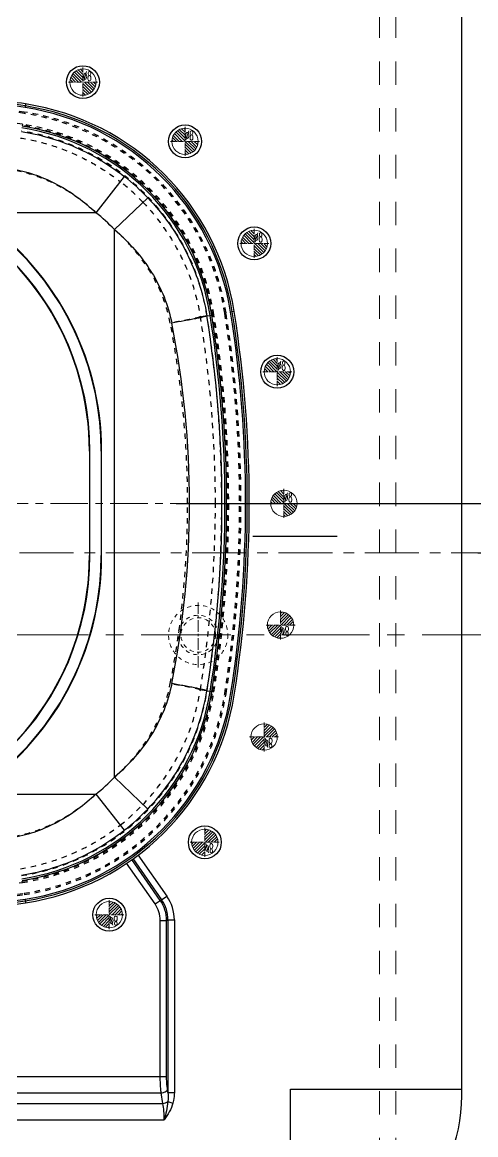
# Model space of a CAD drawing. Header units: millimetres. Extents: x -569 to 1807, y -7664 to 1724.
# Drawn here: x 374.8 to 512.5, y -1119.1 to -781 of the extents above; entities that cross this region are included whole.
import ezdxf
from ezdxf.enums import TextEntityAlignment as Align

# ---------------------------------------------------------------- set-up
doc = ezdxf.new("R2010")
doc.units = ezdxf.units.MM
doc.header["$LTSCALE"] = 16.335
doc.header["$PDMODE"] = 3
doc.header["$PDSIZE"] = 0.3125
doc.linetypes.add('CENTER', pattern=[0.6, 0.375, -0.075, 0.075, -0.075])
doc.linetypes.add('HIDDEN', pattern=[0.2, 0.1, -0.1])
doc.layers.get('0').update_dxf_attribs({"linetype": 'CONTINUOUS'})
doc.layers.get('Defpoints').update_dxf_attribs({"linetype": 'CONTINUOUS'})
for name, color, linetype, lineweight in [('center', 1, 'CENTER', 9), ('epin', 13, 'CONTINUOUS', 9), ('moldbase', 7, 'CONTINUOUS', 20)]:
    doc.layers.add(name, color=color, linetype=linetype, lineweight=lineweight)
doc.layers.add('DEFAULT_2', color=8, linetype='HIDDEN')
doc.styles.get("Standard").update_dxf_attribs({"font": 'txt', "width": 0.8})
doc.styles.add('TXT05', font='txt.shx', dxfattribs={"width": 0.5, "bigfont": 'gbcbig.shx'})
doc.dimstyles.new('副本 ISO-25-1', dxfattribs={"dimtxt": 10, "dimasz": 10, "dimexe": 0, "dimexo": 0, "dimgap": 0, "dimtad": 1, "dimtxsty": 'Standard', "dimcen": 0, "dimclrd": 6, "dimclre": 6, "dimclrt": 4, "dimazin": 0, "dimtfac": 1, "dimtofl": 0, "dimtmove": 0, "dimatfit": 3, "dimfxl": 0, "dimarcsym": 0})

# ---------------------------------------------------------------- blocks, each defined once
blk = doc.blocks.new('2')
at = {"layer": 'moldbase', "color": 1, "linetype": 'CENTER', "ltscale": 0.55978}
for p, q in [((2428.27, -977.11), (2428.27, -957.31)), ((2428.27, -977.11), (2428.27, -957.31)), ((2428.27, -957.31), (2428.27, -977.11)), ((2438.17, -967.21), (2418.37, -967.21)), ((2438.17, -967.21), (2418.37, -967.21)), ((2438.17, -967.21), (2418.37, -967.21))]:
    blk.add_line(p, q, dxfattribs=at)
at = {"layer": 'moldbase', "color": 8, "linetype": 'HIDDEN', "ltscale": 0.746373}
for radius in [9, 9, 9, 6, 6, 6, 5.25, 5.25, 5.25]:
    blk.add_circle((2428.27, -967.21), radius, dxfattribs=at)
blk = doc.blocks.new('*D168')
at = {"color": 6, "lineweight": -2}
for p, q in [((525.57, -917.21), (525.57, -907.21)), ((421.52, -927.21), (525.57, -927.21)), ((513.13, -942.21), (525.57, -942.21)), ((525.57, -952.21), (525.57, -962.21))]:
    blk.add_line(p, q, dxfattribs=at)
at = {"color": 6}
for points in [[(523.9, -917.21), (527.24, -917.21), (525.57, -927.21)], [(523.9, -952.21), (527.24, -952.21), (525.57, -942.21)]]:
    blk.add_solid(points, dxfattribs=at)
at = {"layer": 'Defpoints', "color": 0}
for p in [(421.52, -927.21, 0), (513.13, -942.21), (525.57, -942.21)]:
    blk.add_point(p, dxfattribs=at)
at = {"color": 4, "insert": (520.57, -934.71), "char_height": 10, "attachment_point": 5, "rotation": 90}
blk.add_mtext('15', dxfattribs=at)
blk = doc.blocks.new('epin_ejp_8')
at = {"layer": 'epin'}
h = blk.add_hatch(dxfattribs=at)
h.set_pattern_fill('_ANSI31', color=123, scale=0.2, angle=90, style=0)
h.set_pattern_definition([(135, (-263.1036, 1313.3417), (-0.4490128, -0.4490128), [])])
h.paths.add_polyline_path([(0, 4, 0.414214), (-4, 0), (0, 0)])
h.paths.add_polyline_path([(4, 0), (0, 0), (0, -4, 0.414214)])
at = {"layer": 'epin', "color": 1, "linetype": 'CENTER', "ltscale": 0.248791}
for p, q in [((0, -4.4), (0, 4.4)), ((-4.4, 0), (4.4, 0))]:
    blk.add_line(p, q, dxfattribs=at)
at = {"layer": 'epin'}
blk.add_circle((0, 0), 4, dxfattribs=at)
at = {"layer": 'epin', "color": 6, "style": 'TXT05', "width": 0.5}
blk.add_text('%%c8', height=2.8, dxfattribs=at).set_placement((1.33, 1.8), align=Align.MIDDLE)
blk = doc.blocks.new('12')
at = {"layer": 'epin', "color": 4}
for p in [(-2491.62, 2358.4), (-2460.62, 2340.4), (-2439.62, 2309.4), (-2432.62, 2270.4), (-2430.62, 2230.4, 0)]:
    blk.add_blockref('epin_ejp_8', p, dxfattribs=at)
at = {"layer": 'epin', "color": 4, "xscale": -1, "rotation": 180}
for p in [(-2431.62, 2193.4), (-2436.62, 2159.4), (-2454.62, 2127.4), (-2483.62, 2105.4)]:
    blk.add_blockref('epin_ejp_8', p, dxfattribs=at)

msp = doc.modelspace()

# ---------------------------------------------------------------- linework, layer by layer
for p, q in [((508.267, -1107.21), (508.267, -777.21)), ((456.267, -1157.21), (456.267, -1105.21)), ((456.267, -1105.21), (508.267, -1105.21))]:
    msp.add_line(p, q)
at = {"color": 7, "linetype": 'Continuous'}
for p, q in [((375.848, -805.842), (375.68, -806.938)), ((405.822, -827.874), (397.182, -838.881)), ((402.809, -843.987), (412.928, -834.322)), ((397.182, -838.881), (359.603, -838.881)), ((402.809, -1010.434), (402.809, -843.987)), ((430.883, -870.237), (432.393, -869.999)), ((439.181, -868.927), (438.086, -869.1)), ((395.37, -911.356), (395.224, -911.356)), ((395.224, -911.356), (395.224, -943.064)), ((395.37, -943.064), (395.37, -911.356)), ((398.943, -911.356), (398.797, -911.356)), ((398.797, -911.356), (398.797, -943.064)), ((398.943, -943.064), (398.943, -911.356)), ((425.638, -927.21), (435.479, -927.21)), ((395.224, -943.064), (395.37, -943.064)), ((398.797, -943.064), (398.943, -943.064)), ((430.883, -984.183), (432.393, -984.421)), ((412.928, -1020.098), (402.809, -1010.434)), ((359.603, -1015.539), (397.182, -1015.539)), ((397.182, -1015.539), (405.822, -1026.546)), ((409.897, -1033.973), (418.743, -1046.607)), ((415.16, -1048.954), (406.5, -1036.586)), ((416.743, -1047.846), (408.061, -1035.447)), ((408.37, -1035.161), (417.16, -1047.715)), ((375.68, -1047.483), (375.848, -1048.578)), ((415.16, -1048.954), (416.743, -1047.846)), ((416.743, -1047.846), (417.16, -1047.715)), ((417.16, -1047.715), (418.743, -1046.607)), ((416.733, -1053.941), (418.664, -1053.941)), ((416.733, -1101.354), (416.733, -1053.941)), ((418.664, -1053.941), (419.082, -1053.809)), ((418.664, -1101.354), (418.664, -1053.941)), ((419.082, -1053.809), (421.014, -1053.809)), ((419.082, -1053.809), (419.082, -1106.195)), ((421.014, -1053.809), (421.014, -1106.195)), ((295.936, -1101.354), (418.664, -1101.354)), ((419.082, -1106.195), (418.952, -1105.354)), ((295.33, -1106.354), (417.02, -1106.354)), ((417.514, -1109.546), (417.02, -1106.354)), ((419.082, -1106.195), (421.014, -1106.195)), ((149.021, -1109.546), (417.514, -1109.546)), ((419.051, -1108.998), (420.589, -1109.451)), ((148.59, -1114.546), (417.944, -1114.546))]:
    msp.add_line(p, q, dxfattribs=at)
at = {"color": 4}
msp.add_line((444.821, -937.21), (470.423, -937.21), dxfattribs=at)
for centre in [(393.267, -799.21), (424.267, -817.21), (445.267, -848.21), (452.267, -887.21), (430.267, -1030.21), (401.267, -1052.21)]:
    msp.add_circle(centre, 5)
at = {"color": 7, "linetype": 'Continuous'}
for centre, radius, start, end in [((283.267, -1407.419), 608.659, 81.250995, 83.190704), ((283.267, -1407.419), 608.053, 81.250995, 82.275303), ((283.267, -1407.419), 607.551, 81.250995, 82.227422), ((364.32, -880.748), 74.68, 8.97361, 81.25099), ((364.32, -880.748), 75.181, 8.97361, 81.25099), ((364.32, -880.748), 75.788, 8.97361, 81.25099), ((364.32, -880.748), 68.417, 8.97361, 81.25099), ((364.32, -880.748), 68.917, 8.97361, 81.25099), ((312.513, -911.356), 86.284, 0, 90), ((364.32, -880.748), 67.217, 43.68556, 51.87143), ((312.513, -911.356), 82.857, 0, 90), ((312.513, -911.356), 82.711, 0, 61.19213), ((312.513, -911.356), 86.43, 0, 56.98645), ((364.32, -880.748), 53.224, 43.68556, 51.87143), ((78.976, -927.298), 356.503, 0.01407, 9.21011), ((70.097, -927.21), 366.286, 351.02639, 8.97361), ((70.097, -927.21), 366.786, 351.02639, 8.97361), ((70.097, -927.21), 372.55, 351.02639, 8.97361), ((70.097, -927.21), 373.051, 351.02639, 8.97361), ((70.097, -927.21), 373.658, 351.02639, 8.97361), ((143.835, -927.364), 281.802, 0.03135, 11.24323), ((143.835, -927.056), 281.802, 348.75677, 359.96865), ((78.98, -927.123), 356.499, 350.78984, 359.98598), ((312.513, -943.064), 86.284, 270, 0), ((312.513, -943.064), 82.857, 270, 0), ((312.513, -943.064), 82.711, 298.80787, 0), ((312.513, -943.064), 86.43, 303.01355, 0), ((364.32, -973.672), 68.417, 278.74901, 351.02639), ((364.32, -973.672), 68.917, 278.74901, 351.02639), ((364.32, -973.672), 74.68, 278.74901, 351.02639), ((364.32, -973.672), 75.181, 278.74901, 351.02639), ((364.32, -973.672), 75.788, 278.74901, 351.02639), ((364.32, -973.672), 53.224, 308.12857, 316.31444), ((364.32, -973.672), 67.217, 308.12857, 316.31444), ((283.267, -447.001), 607.551, 272.101299, 278.749005), ((283.267, -447.001), 608.053, 272.101299, 278.749005), ((407.92, -1053.978), 10.744, 0.20036, 34.79964), ((408.607, -1053.762), 10.475, 359.74127, 35.25873), ((408.477, -1053.803), 12.537, 359.97075, 35.02925), ((283.267, -447.001), 608.659, 272.314292, 278.749005), ((408.053, -1053.936), 8.679, 359.97074, 35.02926)]:
    msp.add_arc(centre, radius, start, end, dxfattribs=at)
msp.add_arc((458.267, -1107.21, 0), 50, 270, 0)
for points, knots in [([(374.559, -814.218), (377.397, -814.661), (383.021, -815.917), (391.139, -818.869), (398.816, -822.832), (403.562, -826.1), (405.822, -827.874)], [0, 0, 0, 0, 0.2500015, 0.4999577, 0.7499299, 1, 1, 1, 1]), ([(372.431, -825.672), (374.71, -826.107), (379.232, -827.355), (387.893, -831.23), (393.717, -835.565), (397.182, -838.881)], [0, 0, 0, 0, 0.2451596, 0.4932092, 1, 1, 1, 1]), ([(412.928, -834.322), (415.273, -836.778), (419.61, -842.04), (424.866, -850.805), (428.745, -860.258), (430.343, -866.886), (430.883, -870.237)], [0, 0, 0, 0, 0.2501587, 0.5000965, 0.7499852, 1, 1, 1, 1]), ([(402.809, -843.987), (405.02, -845.881), (409.138, -849.945), (414.263, -856.842), (418.094, -864.364), (419.695, -869.717), (420.23, -872.42)], [0, 0, 0, 0, 0.2573808, 0.5093481, 0.7564268, 1, 1, 1, 1]), ([(430.883, -870.237), (430.837, -870.263), (430.713, -870.312), (430.484, -870.387), (430.17, -870.476), (429.585, -870.627), (428.652, -870.84), (427.318, -871.12), (425.74, -871.43), (423.351, -871.878), (421.494, -872.204), (420.23, -872.42)], [0, 0, 0, 0, 0.0145045, 0.0366283, 0.066538, 0.1043537, 0.2032952, 0.330132, 0.4801566, 0.6465573, 1, 1, 1, 1]), ([(420.23, -982), (419.695, -984.703), (418.094, -990.057), (414.263, -997.579), (409.138, -1004.476), (405.02, -1008.539), (402.809, -1010.433)], [0, 0, 0, 0, 0.2435732, 0.4906519, 0.7426192, 1, 1, 1, 1]), ([(430.883, -984.183), (430.839, -984.159), (430.721, -984.111), (430.502, -984.038), (430.202, -983.953), (429.637, -983.806), (428.73, -983.598), (427.418, -983.321), (425.847, -983.01), (424.078, -982.678), (422.183, -982.337), (420.886, -982.112), (420.23, -982)], [0, 0, 0, 0, 0.0138948, 0.03501, 0.0636121, 0.0999253, 0.195734, 0.3201484, 0.4694134, 0.6371839, 0.8164319, 1, 1, 1, 1]), ([(412.928, -1020.098), (415.274, -1017.642), (419.61, -1012.38), (424.866, -1003.616), (428.745, -994.163), (430.343, -987.534), (430.883, -984.183)], [0, 0, 0, 0, 0.2501601, 0.5000992, 0.7499868, 1, 1, 1, 1]), ([(397.182, -1015.539), (393.717, -1018.855), (387.893, -1023.19), (379.232, -1027.065), (374.71, -1028.313), (372.431, -1028.748)], [0, 0, 0, 0, 0.5067908, 0.7548404, 1, 1, 1, 1]), ([(374.559, -1040.202), (377.397, -1039.759), (383.021, -1038.503), (391.139, -1035.551), (398.816, -1031.588), (403.562, -1028.32), (405.822, -1026.546)], [0, 0, 0, 0, 0.2500009, 0.4999566, 0.7499293, 1, 1, 1, 1]), ([(417.02, -1106.354), (416.972, -1105.964), (416.798, -1104.303), (416.733, -1102.631), (416.733, -1101.354)], [0, 0, 0, 0, 0.2348049, 1, 1, 1, 1]), ([(418.952, -1105.354), (418.904, -1105.043), (418.73, -1103.717), (418.664, -1102.377), (418.664, -1101.354)], [0, 0, 0, 0, 0.2349288, 1, 1, 1, 1]), ([(417.02, -1106.354), (417.241, -1106.328), (417.665, -1106.243), (418.237, -1106.024), (418.684, -1105.737), (418.896, -1105.483), (418.952, -1105.354)], [0, 0, 0, 0, 0.2962479, 0.5739966, 0.8118022, 1, 1, 1, 1]), ([(421.014, -1106.195), (421.014, -1107.018), (420.925, -1108.121), (420.666, -1109.188), (420.589, -1109.451)], [0, 0, 0, 0, 0.749732, 1, 1, 1, 1]), ([(417.514, -1109.546), (417.803, -1109.512), (418.342, -1109.391), (418.844, -1109.151), (419.051, -1108.998)], [0, 0, 0, 0, 0.5311295, 1, 1, 1, 1]), ([(417.944, -1114.546), (417.944, -1113.679), (417.875, -1112.004), (417.661, -1110.34), (417.514, -1109.546)], [0, 0, 0, 0, 0.5173335, 1, 1, 1, 1]), ([(419.051, -1108.998), (418.966, -1109.93), (418.659, -1111.797), (418.203, -1113.629), (417.944, -1114.546)], [0, 0, 0, 0, 0.4954192, 1, 1, 1, 1]), ([(420.589, -1109.451), (420.318, -1110.372), (419.547, -1112.148), (418.499, -1113.761), (417.944, -1114.546)], [0, 0, 0, 0, 0.4997435, 1, 1, 1, 1])]:
    msp.add_open_spline(points, degree=3, knots=knots, dxfattribs=at)
msp.add_open_spline([(419.082, -1106.195), (419.143, -1107.128), (419.152, -1108.069), (419.051, -1108.998)], degree=3, dxfattribs=at)
at = {"layer": 'center', "color": 1, "linetype": 'CENTER', "ltscale": 1.853314}
msp.add_line((92.78, -927.21, 0), (473.754, -927.21, 0), dxfattribs=at)
at = {"layer": 'center', "color": 1, "linetype": 'CENTER', "ltscale": 2.674503}
msp.add_line((33.267, -942.21), (533.267, -942.21), dxfattribs=at)
at = {"layer": 'DEFAULT_2', "color": 8, "linetype": 'HIDDEN'}
for p, q in [((375.406, -808.717), (375.466, -808.326)), ((374.899, -812.007), (374.839, -812.398)), ((430.883, -870.237), (428.909, -870.549)), ((433.02, -869.9), (432.629, -869.962)), ((436.308, -869.381), (436.699, -869.319)), ((425.638, -927.21), (425.045, -927.21)), ((430.883, -984.183), (428.909, -983.871)), ((433.02, -984.52), (432.629, -984.458)), ((374.899, -1042.413), (374.839, -1042.022)), ((375.406, -1045.703), (375.466, -1046.095))]:
    msp.add_line(p, q, dxfattribs=at)
for centre, radius, start, end in [((283.267, -1407.419), 606.147, 81.250995, 89.539259), ((283.267, -1407.419), 605.751, 81.250995, 89.486433), ((283.267, -1407.419), 602.422, 81.250995, 89.483594), ((364.32, -880.748), 72.88, 8.97361, 81.25099), ((364.32, -880.748), 73.275, 8.97361, 81.25099), ((364.32, -880.748), 67.446, 8.97361, 81.25099), ((364.32, -880.748), 69.155, 8.97361, 81.25099), ((364.32, -880.748), 69.551, 8.97361, 81.25099), ((364.32, -880.748), 65.218, 43.68557, 51.87143), ((78.979, -927.297), 354.501, 0.01409, 9.21146), ((70.097, -927.21), 365.316, 351.02639, 8.97361), ((70.097, -927.21), 367.025, 351.02639, 8.97361), ((70.097, -927.21), 367.42, 351.02639, 8.97361), ((70.097, -927.21), 370.749, 351.02639, 8.97361), ((70.097, -927.21), 371.145, 351.02639, 8.97361), ((135.976, -927.354), 289.069, 0.02852, 10.95498), ((135.976, -927.066), 289.069, 349.04502, 359.97148), ((78.976, -927.123), 354.504, 350.78858, 359.98587), ((364.32, -973.672), 67.446, 278.74901, 351.02639), ((364.32, -973.672), 69.155, 278.74901, 351.02639), ((364.32, -973.672), 69.551, 278.74901, 351.02639), ((364.32, -973.672), 72.88, 278.74901, 351.02639), ((364.32, -973.672), 73.275, 278.74901, 351.02639), ((364.32, -973.672), 65.218, 308.12857, 316.31443), ((283.267, -447.001), 602.422, 261.250995, 278.749005), ((283.267, -447.001), 606.147, 261.250995, 278.749005), ((283.267, -447.001), 605.751, 261.250995, 278.749005)]:
    msp.add_arc(centre, radius, start, end, dxfattribs=at)
for points, knots in [([(374.255, -816.194), (377.008, -816.624), (382.465, -817.843), (390.342, -820.708), (397.79, -824.554), (402.395, -827.725), (404.588, -829.446)], [0, 0, 0, 0, 0.2500011, 0.4999531, 0.7499244, 1, 1, 1, 1]), ([(397.182, -838.881), (393.706, -835.64), (387.869, -831.415), (379.223, -827.648), (374.708, -826.435), (372.431, -826.011)], [0, 0, 0, 0, 0.5053087, 0.7538006, 1, 1, 1, 1]), ([(411.482, -835.702), (413.758, -838.086), (417.966, -843.192), (423.067, -851.695), (426.833, -860.866), (428.385, -867.298), (428.909, -870.549)], [0, 0, 0, 0, 0.2501705, 0.5001064, 0.7499858, 1, 1, 1, 1]), ([(419.777, -872.42), (419.257, -869.72), (417.701, -864.376), (413.974, -856.856), (408.985, -849.958), (404.967, -845.884), (402.809, -843.987)], [0, 0, 0, 0, 0.2448887, 0.4925154, 0.7440647, 1, 1, 1, 1]), ([(428.909, -870.549), (428.871, -870.57), (428.769, -870.611), (428.475, -870.708), (427.927, -870.851), (427.063, -871.051), (425.939, -871.288), (424.592, -871.554), (422.514, -871.944), (420.889, -872.23), (419.777, -872.42)], [0, 0, 0, 0, 0.0138949, 0.0350102, 0.0999202, 0.1957296, 0.3201449, 0.469411, 0.6371828, 1, 1, 1, 1]), ([(402.809, -1010.433), (404.967, -1008.536), (408.985, -1004.462), (413.974, -997.565), (417.701, -990.044), (419.257, -984.7), (419.777, -982)], [0, 0, 0, 0, 0.2559353, 0.5074846, 0.7551113, 1, 1, 1, 1]), ([(428.909, -983.871), (428.869, -983.849), (428.763, -983.807), (428.455, -983.706), (427.886, -983.559), (426.996, -983.355), (425.853, -983.115), (424.5, -982.848), (422.453, -982.465), (420.86, -982.185), (419.777, -982)], [0, 0, 0, 0, 0.0145046, 0.0366285, 0.1043483, 0.2032904, 0.330128, 0.4801534, 0.6465552, 1, 1, 1, 1]), ([(411.482, -1018.718), (413.758, -1016.335), (417.966, -1011.229), (423.067, -1002.726), (426.833, -993.554), (428.385, -987.123), (428.909, -983.871)], [0, 0, 0, 0, 0.2501691, 0.5001037, 0.7499841, 1, 1, 1, 1]), ([(372.431, -1028.409), (374.708, -1027.985), (379.223, -1026.772), (387.869, -1023.005), (393.706, -1018.781), (397.182, -1015.539)], [0, 0, 0, 0, 0.2461994, 0.4946913, 1, 1, 1, 1]), ([(374.255, -1038.226), (377.008, -1037.796), (382.465, -1036.577), (390.342, -1033.712), (397.79, -1029.866), (402.395, -1026.695), (404.588, -1024.974)], [0, 0, 0, 0, 0.2500017, 0.4999543, 0.7499252, 1, 1, 1, 1])]:
    msp.add_open_spline(points, degree=3, knots=knots, dxfattribs=at)
at = {"layer": 'moldbase', "color": 8, "linetype": 'HIDDEN', "ltscale": 4.353841}
for p, q in [((483.267, -622.21), (483.267, -1252.21)), ((488.267, -622.21), (488.267, -1312.21))]:
    msp.add_line(p, q, dxfattribs=at)
at = {"layer": 'moldbase', "color": 1, "linetype": 'CENTER', "ltscale": 4.353841}
msp.add_line((608.267, -967.21), (-41.733, -967.21), dxfattribs=at)

# ---------------------------------------------------------------- block references
for name, p in [('2', (-2000, 0)), ('12', (2884.883, -3157.605))]:
    msp.add_blockref(name, p)

# ---------------------------------------------------------------- dimensions: what is measured, and where the dimension line sits
dim = msp.add_linear_dim(base=(525.569, -942.21), p1=(421.516, -927.21, 0), p2=(513.126, -942.21), angle=90, dimstyle='副本 ISO-25-1', override={"dimfxl": 1.25, "dimarcsym": 1})
dim.commit()
dim.dimension.update_dxf_attribs({"geometry": '*D168', "text_midpoint": (525.569, -934.71), "dimtype": 160})

doc.saveas('drawing.dxf')
